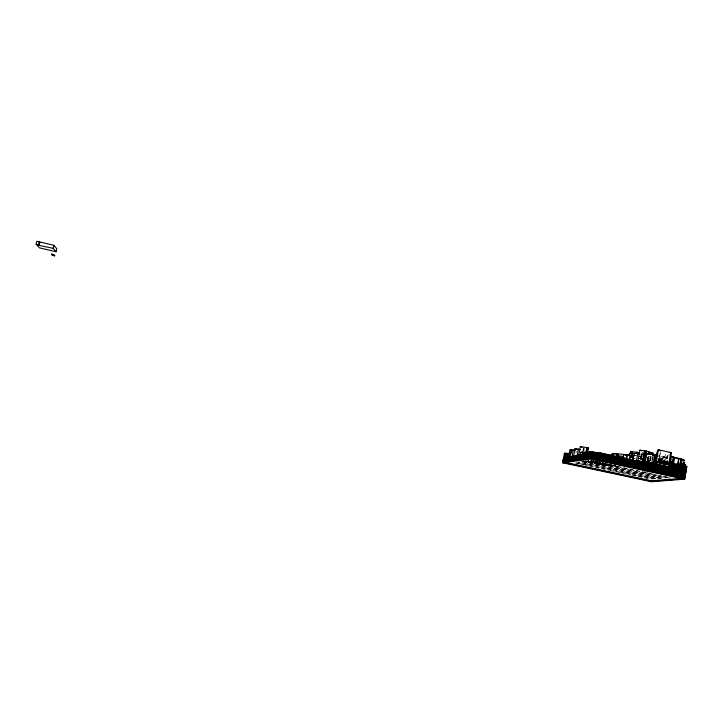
<?xml version="1.0" encoding="UTF-8"?>
<svg xmlns="http://www.w3.org/2000/svg" width="723" height="723" viewBox="0 0 723 723"><rect width="100%" height="100%" fill="white"/><g stroke="black" fill="none" stroke-linecap="round" stroke-linejoin="round"><path stroke-width="0.54" stroke-dasharray="3.62 2.71" d="M576.348 462.837L651.947 478.997L652.914 473.493M657.984 460.831L658.264 459.213M657.894 462.53L658.725 462.25M658.002 462.069L658.454 462.675L660.307 451.523M658.183 462.548L658.526 460.641M658.264 462.738L659.087 458.328M658.545 462.458L659.105 459.241L656.583 458.283M660.578 451.748L658.725 462.937L661.87 463.705L663.145 456.439L658.933 455.933M658.852 463.091L659.24 460.885L658.653 460.524L664.735 461.681L663.136 461.563L662.747 463.768M663.615 463.994L664.799 457.053L663.633 456.927L662.675 462.404L663.587 462.756L659.611 462.268L660.569 456.809L657.885 455.806M660.37 463.036L659.249 462.621L660.063 463.262L664.455 463.515L662.16 462.801L662.078 463.271L663.569 463.533M662.16 462.801L663.027 463.136L659.982 462.756L659.656 463.262L665.422 464.419M659.982 463.741L660.84 458.861L659.087 458.156M660.081 463.841L660.47 461.645L659.24 460.885M660.289 463.515L661.048 459.213L657.55 458.4M660.641 463.633L661.147 460.777L664.428 461.184L666.29 461.916L665.793 464.753L663.931 464.039L664.428 461.184M661.409 464.003L661.852 461.048L667.727 461.355L667.446 462.955M661.717 464.039L662.602 459.087L665.232 459.087L664.374 463.994L662.078 463.063M662.313 463.326L662.648 461.428L661.147 460.777M662.648 463.335L662.684 462.792L663.868 462.801L666.181 463.461M663.868 462.657L662.892 461.934L657.876 461.138M662.855 463.832L663.371 461.102M662.864 464.085L663.615 459.792L661.048 459.213M663.09 463.805L664.301 457.478L667.916 457.903L666.597 464.717M663.244 464.067L663.624 461.861L663.136 461.563M663.362 464.021L664.545 457.288L663.633 456.927M663.822 463.795L665.332 454.496L669.67 455.011M664.509 461.762L664.103 463.976L664.256 461.608M664.455 464.582L664.943 460.94M661.437 463.443L664.925 463.434L665.35 461.03M667.392 463.859L665.259 463.841L666.796 455.083L665.332 454.496M664.609 463.588L665.449 463.606L665.973 460.967M663.624 464.13L665.404 464.518L665.829 462.133L667.184 462.105M665.449 463.606L667.727 463.515M665.82 464.97L667.627 455.183L666.796 455.083M666.055 464.744L667.591 455.842L670.302 456.159M666.127 464.762L666.642 461.843M666.29 464.753L667.419 458.662L664.301 457.478M666.561 464.302L667.492 461.364M667.175 462.982L667.727 461.355M640.226 459.25L640.994 454.903M638.084 458.436L641.156 458.807L641.491 456.918L640.09 456.394M641.554 456.086L641.897 454.18M641.102 459.503L642.44 451.965M647.031 461.111L648.106 455.237M647.212 460.714L648.251 455.255M647.419 460.885L648.395 455.409L647.492 461.021M647.691 461.021L648.395 460.47L650.239 460.56L650.158 461.048M647.799 461.292L648.676 456.367L651.143 456.656M648.224 461.12L649.227 455.589M649.191 460.976L649.281 460.488M649.471 461.057L649.606 460.515L650.583 460.452L650.501 460.931L651.251 456.584M649.652 461.175L650.61 455.743M649.914 461.048L650.492 457.795L648.911 457.252M583.145 461.401L598.346 464.103L614.243 465.766L614.324 465.305M614.243 465.766L614.722 465.232M616.285 466.118L616.285 466.588L614.125 465.395M593.908 458.834L593.249 462.494L594.921 462.91L595.418 460.162M594.649 461.202L591.233 461.012L590.98 462.413L595.237 462.964L595.49 461.563M590.98 462.413L592.02 462.449L592.273 461.048L591.36 461.084L591.215 462.015L587.501 461.753L587.591 461.283L595.517 462.666L595.689 461.735L602.91 463.353M595.517 462.666L596.095 461.636M594.921 462.91L596.059 462.964L596.565 460.217M596.321 463.045L596.412 462.575L599.304 462.747L599.222 463.208L596.321 463.045L593.086 462.232L599.222 463.208M597.587 461.735L601.961 462.865L597.09 462.205L597.523 459.864M597.379 463.072L597.46 462.612M602.151 464.528L606.94 464.961L607.157 464.229L601.762 463.967L602.349 464.582L602.431 464.121L597.758 463.723L597.198 464.419L607.582 464.555L603.841 463.588M597.686 463.154L597.767 462.684M597.677 464.184L597.758 463.723M596.059 462.964L598.138 463.488L598.798 459.819M598.346 464.103L598.427 463.642L608.061 464.473M601.175 463.823C598.4 463.244 598.147 464.636 601.093 464.283L601.175 463.823L652.679 474.866L657.108 474.469M599.005 462.702L599.43 460.361M598.996 464.166L599.078 463.705M599.123 464.311L599.204 463.85M598.138 463.488L599.322 463.515L599.819 460.768M599.503 464.365L599.584 463.904M602.512 463.515L603.497 463.823L596.267 462.648L599.692 463.506L600.262 460.361M599.81 464.166L599.891 463.705M581.843 461.364L599.909 464.573L600 464.112L608.983 465.476L609.643 465.404L609.814 464.473M600.822 464.302L600.912 463.841M601.147 464.564L601.238 464.103M612.264 465.332L607.419 464.573C606.651 468.278 595.128 460.976 607.257 465.142M601.843 464.582L602.123 464.094L604.907 464.437M602.295 462.539L603.072 463.335M602.051 464.645L602.566 462.223M609.796 464.582L603.524 464.184L602.449 463.868L602.973 463M602.657 464.6L603.072 462.295M602.774 464.654L603.19 462.359M607.248 465.504L602.991 465.079L603.136 463.777L608.721 464.265M602.865 464.184L605.54 464.238L603.524 463.705L603.054 464.238M603.606 463.723L603.524 464.184L591.36 461.229L594.496 461.247M603.786 464.193L603.877 463.732M604.645 464.537L604.726 464.076M604.762 464.862L604.907 463.814M605.079 465.395L605.35 463.75L604.636 463.551M605.296 464.79L605.621 463.777L604.292 464.184L617.541 466.452M605.793 464.844L605.874 464.383L611.251 464.853M605.232 464.6L604.039 464.943L606.443 465.16L606.705 463.814L607.654 464.076M606.498 465.603L606.669 464.672M607.239 464.509L607.32 464.049M606.959 465.088L607.51 464.392M608.883 464.419L608.757 465.458L607.871 464.988L607.962 464.528L652.752 474.415M606.94 464.961L608.188 464.564M608.106 465.034L609.037 464.564M608.983 465.476L609.155 464.555M609.408 464.302L609.986 464.844L610.709 464.41M608.956 465.034L610.067 464.383L611.269 465.043L608.92 464.546M610.049 464.898L610.131 464.428M607.076 464.69L610.185 464.997L610.275 464.528M610.872 465.025L610.953 464.564M582.828 451.089L583.497 447.817M583.199 451.224L583.759 448.161M583.362 450.944L583.922 447.88M583.976 450.528L584.356 448.477M589.01 459.322L588.522 461.97L583.371 460.822M587.654 462.105L588.133 459.466M588.522 461.97L584.193 461.048L588.188 461.762L588.612 459.439M589.561 462.024L589.643 461.554M592.02 462.449L590.23 461.97L590.772 458.924M590.61 461.88L590.691 461.419M591.459 461.645L591.378 461.111M591.287 462.828L591.369 462.368L606.236 464.546L604.925 464.32M596.412 462.575L590.32 461.509L591.739 461.03M590.23 461.97L591.604 462.024L591.857 460.632L594.586 461.328M592.743 462.856L592.996 461.464L594.658 461.527M595.924 462.566C589.001 460.298 600.903 463.199 602.828 463.823L602.449 463.868M593.818 462.042L593.899 461.572M591.658 461.5L594.433 461.599L594.514 461.129M575.915 453.104L576.285 451.098M597.315 463.805L652.517 475.788L656.945 475.391M594.433 461.599L594.668 461.084L593.655 460.867M601.852 464.555L606.172 464.898L606.398 463.814L607.727 463.94M607.022 464.735L609.046 465.133M606.443 465.16L606.94 465.196M663.624 461.861L660.47 461.645M668.133 463.805L662.593 463.271M664.925 463.434L667.302 463.759M663.443 463.542L659.837 462.666M665.494 464.049L666.85 464.021M657.026 474.93L652.598 475.327L598.816 463.814M665.404 464.518L666.769 464.5M661.292 475.463L652.435 476.249L583.054 461.391M661.211 475.924L652.354 476.701L582.973 461.852M662.241 476.294L652.273 477.162L580.795 461.87M666.588 476.385L652.191 477.623L578.789 461.916M666.498 476.855L652.11 478.075L576.511 461.907M668.63 477.144L652.029 478.536L576.43 462.377M651.947 478.997L670.763 477.433M657.397 478.997L662.937 478.545M668.468 478.093L670.682 477.912M647.781 460.542L648.314 460.632M647.302 460.903L647.79 460.903M668.16 461.129L666.498 461.111L668.043 461.491M593.565 461.907L595.942 461.952L595.291 461.708M599.304 462.747L595.725 461.861L594.568 462.286L595.987 462.223L593.628 461.554M599.692 463.506L602.358 463.606M593.249 462.494L599.322 463.515M597.09 462.205L598.418 462.277L595.969 461.645M592.616 461.798L593.655 461.88M606.317 464.274L607.645 464.401M662.675 462.404L663.841 462.53L657.975 461.41M605.386 464.329L605.874 464.383M658.536 461.572L667.456 462.593M669.597 463.344L656.782 461.464M669.516 463.832L658.364 462.548L655.806 461.636M655.589 462.386L658.644 462.738L657.831 462.449M659.394 463.163L667.193 464.058M663.768 464.166L667.112 464.555M640.967 454.071L643 454.315M640.93 454.315L642.955 454.559M640.632 455.978L643.678 456.34M667.04 462.919L663.425 462.485L666.543 463.651M668.902 464.139L666.19 463.814L668.667 464.726M660.569 456.809L664.545 457.288M638.418 456.547L641.491 456.918M640.406 459.521L641.961 459.711L641.256 459.448M667.456 463.416L658.183 462.169M663.217 463.018L667.419 463.524M667.392 463.777L658.093 462.657M667.329 464.012L659.503 463.082L660.533 463.515M647.627 457.921L650.845 458.31M659.105 459.241L663.615 459.792M669.588 462.395L666.624 462.033L667.419 462.331M658.156 462.295L662.277 462.792M658.066 462.395L663.199 463.145M659.195 457.686L665.232 459.087M658.436 463.054L662.946 463.606L661.952 463.226M666.208 464.41L669.173 464.772M664.057 463.57L666.995 464.012M660.84 458.861L662.602 459.087M667.862 462.657L664.31 462.142L666.163 462.865M657.794 461.626L662.81 462.422M665.874 463.172L664.69 463.109L666.389 463.777L663.913 463.461L665.91 464.283M662.458 463.759L666.308 464.256L656.692 461.934M662.648 461.428L666.29 461.916M602.232 464.067L602.855 464.193M664.536 464.112L665.874 464.283M609.128 464.663L611.233 464.97M666.687 463.542L662.729 462.856M663.786 463.289L665.259 463.841M657.695 462.521L661.021 463.027M613.104 465.458L614.64 465.693M657.776 462.169L659.792 462.476L657.532 461.5M607.302 464.166L603.588 463.353M605.142 465.052L582.964 461.211M603.217 463.795L607.013 464.383M607.392 464.69L609.706 465.052M607.275 465.034L609.643 465.404M603.136 464.256L607.871 464.988M609.236 464.591L612.489 465.106M608.522 464.546L610.546 464.871M613.619 465.359L615.625 465.675M599.909 464.573L602.991 465.079M585.377 461.247L588.612 461.5L587.591 461.283M585.278 461.301L591.351 462.476M583.235 460.94L585.259 461.41M581.925 460.903L600 464.112M596.204 463.235L598.427 463.642M665.793 463.651L667.645 463.994M582.286 461.075L585.296 461.708M575.165 463.063L579.548 463.994M580.641 464.229L583.931 464.934M585.024 465.169L588.314 465.874M589.408 466.109L609.137 470.321M610.23 470.556L631.043 475.002M632.146 475.237L649.679 478.988M644.32 471.649L647.546 472.345M617.361 466.353L652.833 473.954M610.185 464.997L611.884 465.359M606.263 464.428L603.524 463.705M662.892 461.934L666.633 463.163M661.852 461.048L665.829 462.133M667.112 461.789L666.398 461.464L667.076 461.364M584.988 460.876L590.257 461.717L586.751 460.831M585.052 460.867L588.188 461.762M613.827 465.395L615.761 465.865M599.792 462.765L602.584 463.47M597.017 461.87L598.879 462.34M591.233 461.012L592.996 461.464M595.671 461.843L599.765 462.883M591.604 462.024L595.237 462.964M597.18 461.744L599.096 462.232M606.687 463.931L607.627 464.193M635.192 458.671L634.478 458.265M656.918 461.283L659.611 462.268M634.758 458.31L635.345 458.527M640.126 457.578L643.127 458.698L639.756 458.292L641.156 458.807M639.864 458.454L642.033 459.259M639.376 456.231L641.491 457.017M635.553 455.373L636.529 455.734M634.297 455.02L636.357 455.779M663.145 456.439L664.799 457.053M640.777 454.704L642.892 455.499M640.93 453.276L642.982 454.044M648.676 456.367L651.306 457.37M650.492 457.795L651.821 458.301M609.751 464.708L611.188 465.504M614.216 464.934L615.644 465.729M664.076 462.359L659.06 461.726L660.695 462.566L666.479 463.298L664.076 462.359"/><path stroke-width="1.08" d="M673.601 463.714L674.658 457.659L673.502 457.298L672.435 463.362L673.294 463.687M673.502 457.298L678.942 458.463L677.894 464.835L678.201 460.56M682.693 465.757L678.816 464.726L678.725 465.214L676.954 465.061M678.291 458.861L677.315 458.49L682.132 459.295L681.057 465.44L677.487 464.663M682.033 463.904C681.906 471.875 680.786 461.554 683.606 464.238L683.099 467.175L682.015 466.941L682.521 464.003L683.606 464.238M681.744 466.895L682.25 463.967M682.449 467.094L683.389 462.449L684.491 462.883L683.777 467.32L682.846 467.212L683.099 465.748L686.85 466.462L684.645 479.177L651.459 481.744L562.684 462.801L564.437 453.321L567.492 453.384L567.953 453.972L564.437 453.321M683.099 466.245L684.166 460.117L682.132 459.295M684.274 466.579L684.591 464.726L685.648 464.862L685.323 466.715M684.482 466.669L684.591 464.726M684.582 466.895L684.591 466.516M684.726 466.778L685.043 464.925L685.648 464.862M655.969 463.036L653.646 462.675L653.556 463.163L656.412 463.1M654.64 460.072L654.93 458.454L656.592 458.834M654.125 463.253L654.207 462.765M654.261 463.913L655.815 455.119L653.294 454.424L646.687 453.683L645.124 462.458M651.459 481.744L651.622 480.831L683.705 478.283M645.097 462.304L656.357 464.003L656.439 463.515L654.776 463.289L654.604 464.157L655.689 464.311L655.779 463.823L654.695 463.669M654.93 462.521L656.005 462.187L655.924 462.675L654.17 462.413M656.954 461.509L655.11 461.247L654.387 461.807M655.517 459.286L655.906 457.099L655.237 457.017M655.653 461.265L657.55 450.51L658.427 450.601L657.713 450.339L655.589 462.386M653.574 461.925L655.68 462.223L655.897 461.147L654.378 460.949M655.897 463.85L658.373 449.796L670.772 452.49L671.45 452.743L669.001 466.769L668.314 466.525L670.772 452.49M656.809 463.651L656.9 463.163M670.013 463.217L670.293 461.599L672.218 461.663M670.501 460.253L671.206 456.258L674.496 457.505L671.784 457.189M670.329 463.082L671.025 459.078M670.61 463.461L670.899 461.843L670.293 461.599M670.845 463.072L671.125 461.446L671.721 461.509L672.471 461.672L672.182 463.298M671.26 461.491L671.016 463.244L671.161 462.566L673.375 463.199M671.441 463.127L671.721 461.509M673.601 457.307L672.435 463.362M636.367 461.319L637.722 453.683L634.306 453.276L632.941 460.903M638.536 454.415L638.879 452.499L630.727 451.541L630.393 453.448M637.731 462.105L639.855 450.167L645.603 450.89L653.014 453.185L652.634 455.354M638.617 461.654L638.77 460.795L651.956 463.633L649.29 463.19M642.358 462.666L644.482 450.7M642.584 462.756L644.708 450.791M643.479 462.865L645.603 450.89M644.356 462.006L646.281 451.134M644.799 462.069L646.724 451.197M646.299 462.322L646.389 461.834M646.407 462.612L646.489 462.124L648.26 462.169L650.456 462.575L650.366 463.072L646.407 462.612L653.176 463.551L654.731 454.749M646.434 463.226L646.579 462.368L649.353 462.819L646.362 462.458M648.296 454.152L648.829 452.002L648.368 454.207M646.995 462.539L647.085 462.051M648.648 454.243L649.028 452.065M649.417 454.505L649.805 452.336M648.179 462.657L648.35 461.816L648.947 461.907L648.35 461.816M652.535 463.326L652.453 463.814L648.802 462.702M648.648 463.56L649.2 463.678L649.371 462.693M650.808 454.659L651.188 452.49M650.519 463.452L650.601 462.964M651.739 463.226L653.294 454.424M652.706 463.859L652.833 462.964L654.776 463.289M616.385 456.132L616.719 454.225L612.291 453.701L611.947 455.598M617.749 457.632L618.264 454.785L616.719 454.225M618.048 457.225L618.264 454.785M623.181 457.668L623.75 454.496L628.179 455.336L623.75 454.496M626.217 459.123L626.977 454.884M626.57 459.159L627.329 454.912L631.432 455.752L628.685 455.4M599.186 452.643L598.572 453.222L599.186 452.643L627.23 458.689L626.254 459.069M629.118 455.129L629.462 453.222L632.544 453.583L631.866 457.406M629.263 459.485L630.022 455.237M629.95 459.756L630.474 456.8L632.842 457.053L632.318 460.018M631.116 455.363L631.016 457.307L631.703 453.484M631.387 457.225L632.074 453.411L634.613 453.71M632.173 453.664L632.517 451.758M611.974 455.924L612.318 454.026L613.628 454.18L612.291 453.701M577.162 455.472L578.328 449.082L575.002 448.703L573.637 456.141M578.59 455.815L580.28 446.57L588.088 447.781L587.148 452.932M587.898 452.544C589.444 452.246 582.485 451.812 580.777 452.264L580.334 454.668L581.87 454.848M582.286 454.36L582.729 451.947M584.057 453.149L584.338 453.719L584.057 453.149L591.387 451.992L685.829 472.327M585.982 452.517L586.922 447.365M586.47 452.842L587.41 447.7L588.088 447.781M586.651 453.448L587.591 448.323L588.151 448.531L587.41 452.625M586.922 452.996L587.862 447.853L587.41 447.7M562.684 462.801L590.131 458.897L591.477 451.495L685.919 471.839M565.232 453.493L564.419 457.885L563.624 457.713L591.116 453.466L685.576 473.791M565.025 457.496L565.838 453.095M566.281 454.595L565.458 457.433C566.796 458.048 566.642 450.619 565.946 457.596L566.01 455.092L566.986 454.93L567.898 455.156L567.465 457.487L566.561 457.261L566.986 454.93M566.705 457.234L567.221 454.442L568.802 454.189L569.372 454.279L568.856 457.09L568.287 456.99L568.802 454.189M566.787 457.361L567.492 453.384M575.264 450.718L573.24 449.941L569.986 449.914L568.694 456.927L570.492 457.153M569.995 457.189L571.306 449.688M571.224 453.14L571.595 451.134M571.911 457.442L573.24 449.941M575.517 456.34L575.671 455.508L580.524 455.246M51.541 254.135L54.686 255.806L53.882 254.623L51.541 254.135L52.354 255.318L54.686 255.806M56.078 251.712L53.113 248.323L53.818 245.305L36.864 241.256L36.15 244.284L39.458 247.881L56.078 251.712L56.774 248.721L53.818 245.305M52.354 255.318L54.731 255.571M53.113 248.323L39.096 245.422L38.491 244.763L39.205 241.744M39.096 245.422L39.801 242.404M671.161 462.566L669.489 462.548M621.572 458.156L622.142 457.713L618.861 457.361M644.518 462.422L646.579 462.368M587.989 452.047L591.477 451.495M582.376 453.881L591.297 452.481L685.747 472.815M622.503 457.487L623.66 457.307M563.542 458.174L591.025 453.963L685.494 474.288M563.452 458.635L590.935 454.46L685.404 474.776M563.371 459.096L590.845 454.948L685.323 475.264M563.28 459.557L590.763 455.445L685.241 475.752M563.199 460.027L590.673 455.942L685.151 476.24M563.109 460.488L590.583 456.43L685.07 476.728M563.027 460.949L590.492 456.927L684.979 477.216M562.937 461.41L590.402 457.415L684.898 477.713M636.367 461.084L638.77 460.795M636.303 461.455L638.68 461.283L624.103 458.445M654.478 461.319L655.11 461.247M648.17 462.313L648.856 462.395M686.85 466.462L684.021 466.299M686.028 467.98L686.597 467.926L668.748 464.076L669.426 464.32M645.738 462.142L644.771 462.187M672.471 461.672L671.125 461.446M674.658 457.659L675.128 457.912M676.15 458.237L678.942 458.463M677.044 464.573L678.816 464.726M677.017 464.69L678.789 464.853L676.321 464.356M657.713 450.339L660.768 450.673L658.373 449.796M669.227 452.499L671.45 452.743M652.715 454.776L655.815 455.119M648.784 452.697L653.014 453.185M655.598 461.563L656.475 461.663L655.761 461.41M650.456 462.575L646.489 462.124M624.121 458.319L627.23 458.689M683.009 466.236L683.949 466.344L668.92 463.1L669.597 463.344M682.928 466.724L683.868 466.832L668.829 463.588L669.516 463.832M637.587 454.062L639.719 454.315M634.27 455.626L615.011 453.438M569.986 449.914L571.785 450.131M617.885 455.725L623.262 456.367M612.869 455.463L610.718 455.21L612.625 455.897M580.777 452.264L582.304 452.444M646.299 462.828L648.287 463.063M649.2 463.678L651.893 464.003L651.974 463.506L686.091 470.863M585.648 447.582L587.862 447.853M682.042 459.846L684.166 460.117M580.551 455.129L578.816 454.903L591.206 452.978L685.666 473.303M578.725 455.382L580.461 455.607M656.231 460.84L655.526 460.75L655.372 461.78L656.864 462.006M655.445 461.229L656.15 461.328M571.938 456.981L570.013 456.728L571.974 457.09M653.655 461.437L656.52 461.843L655.68 462.223M655.02 462.033L654.252 461.925L654.026 462.801L656.113 463.136M657.08 462.774L654.523 462.449M565.964 454.65L566.606 454.74M646.516 462.738L648.739 463.063M652.742 463.452L654.279 463.714M570.158 453.592L568.287 453.321L568.784 453.872M36.15 244.284L38.491 244.763M651.622 480.831L562.856 461.87L590.311 457.912L684.817 478.201M638.707 461.157L686 471.351M598.662 452.725L605.287 454.36M607.085 454.749L608.883 455.138M575.671 455.508L577.605 455.924M590.131 458.897L684.645 479.177M677.885 464.528L669.001 462.603L669.679 462.856M686.507 468.414L668.658 464.564L669.344 464.808M686.425 468.902L668.576 465.052L669.254 465.296M686.344 469.399L668.486 465.54L669.173 465.784M686.254 469.887L668.404 466.037L669.082 466.272M655.779 463.823L686.172 470.375M652.833 462.964L654.351 463.425M646.687 453.683L648.585 454.315M653.646 462.675L654.432 462.937M575.002 448.703L577.062 449.417M578.328 449.082L580.361 449.787M655.671 461.898L656.385 462.151M580.28 446.57L582.105 447.221M612.318 454.026L613.556 454.478M637.722 453.683L639.358 454.288M632.074 453.411L632.544 453.583M630.727 451.541L632.797 452.318M636.755 452.255L638.807 453.023M630.474 456.8L632.164 457.433M639.855 450.167L641.699 450.89M676.348 464.238L676.746 464.79L676.348 464.238M680.967 458.807L679.9 464.961L680.976 458.807M590.221 458.409L562.774 462.331L651.54 481.283L684.726 478.689L590.221 458.409"/></g></svg>
